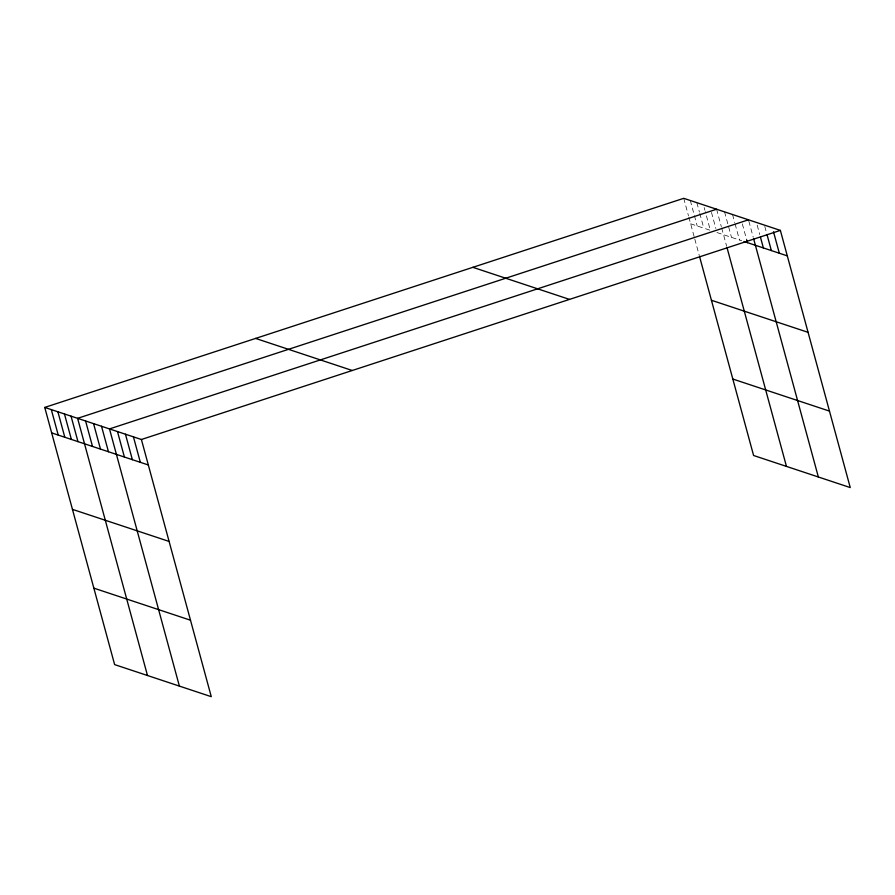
<?xml version="1.0" encoding="UTF-8"?>
<svg xmlns="http://www.w3.org/2000/svg" width="895" height="895" viewBox="0 0 895 895"><rect width="100%" height="100%" fill="white"/><g stroke="black" fill="none" stroke-linecap="round" stroke-linejoin="round"><path stroke-width="0.67" stroke-dasharray="4.47 3.36" d="M690.649 223.806L710.361 230.339L705.26 211.567M716.94 232.521L741.731 240.755M764.789 226.446L766.612 233.147M757.181 225.137L759.732 234.524M748.846 221.154L753.221 237.242M742.335 223.873L746.698 239.961M732.535 214.52L734.717 222.564M735.086 223.907L739.46 239.994M724.558 211.869L731.483 237.354M716.593 209.229L721.325 226.659M721.683 228.001L726.628 246.17M711.469 212.406L715.843 228.505M704.175 207.55L704.902 210.235M696.869 202.684L699.42 212.07M699.789 213.413L703.794 228.158M690.302 200.502L697.216 225.987M683.724 198.321L688.468 215.751M688.826 217.093L694.453 237.824M694.8 239.099L699.308 255.657"/><path stroke-width="1.34" d="M44.75 407.426L141.399 439.501L211.276 696.679L114.627 664.605L44.75 407.426L683.724 198.321L780.373 230.395L850.25 487.574L753.601 455.499L699.655 256.932M716.593 209.229L77.608 418.334L147.485 675.512M748.477 219.812L109.503 428.918L179.38 686.096M141.399 439.501L780.373 230.395M744.013 241.505L787.298 255.869M711.424 300.261L808.073 332.336M472.862 267.325L569.511 299.4M732.826 379.044L829.475 411.107M255.612 338.422L352.261 370.496M51.675 432.9L148.324 464.975M72.45 509.367L169.099 541.43M93.852 588.149L190.501 620.213M773.493 231.771L779.321 253.229M766.981 234.49L771.356 250.578M760.459 237.209L763.379 247.937M753.579 238.585L818.354 476.99M746.698 239.961L747.426 242.646M726.975 247.445L786.459 466.407M133.422 436.849L140.347 462.323M125.457 434.209L132.37 459.683M117.48 431.558L124.405 457.032M101.527 426.266L108.452 451.74M93.561 423.626L100.475 449.1M85.584 420.974L92.509 446.448M71.041 416.153L77.966 441.627M64.462 413.971L71.387 439.445M57.895 411.789L64.82 437.263M51.317 409.608L58.242 435.082"/></g></svg>
